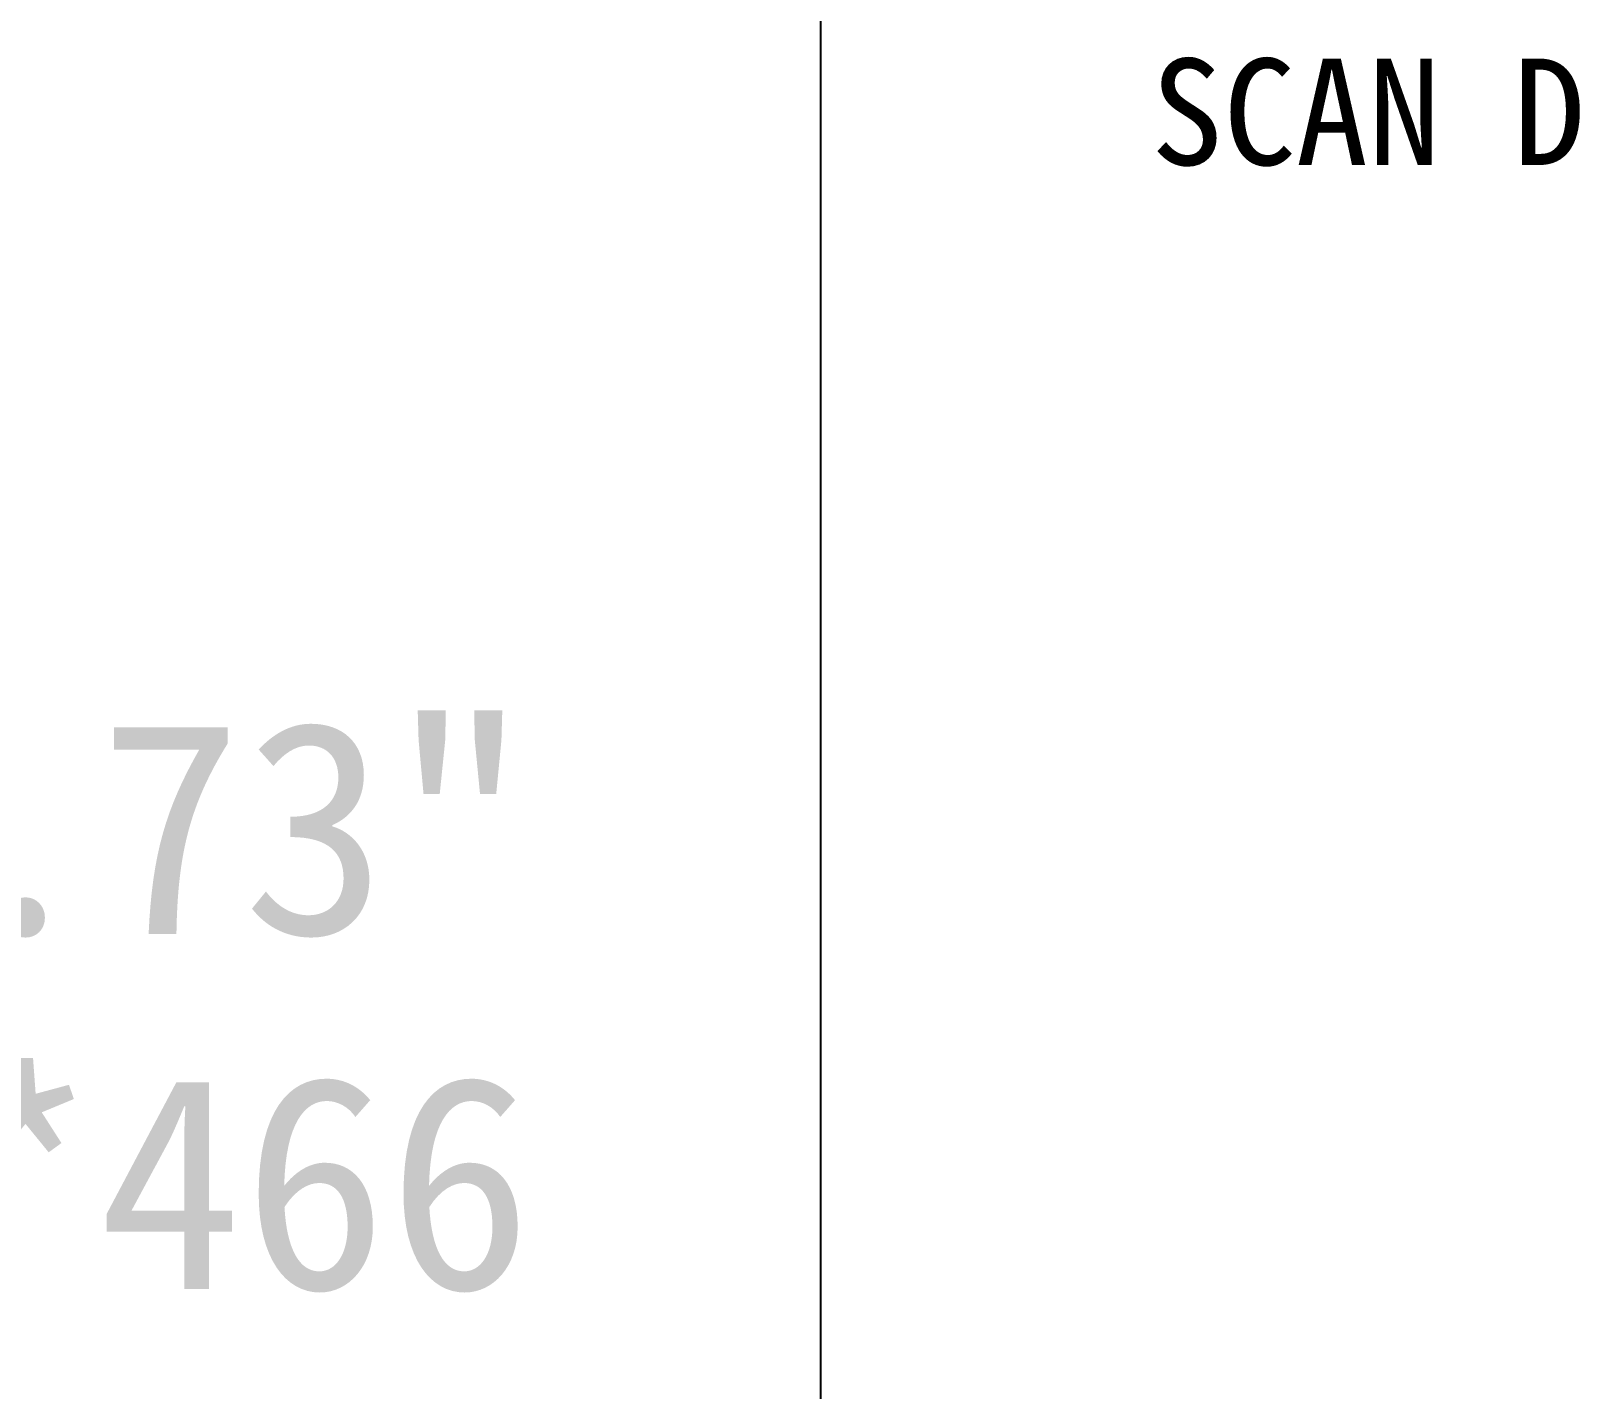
# Model space of a CAD drawing. Header units: inches. Extents: x 265 to 1423, y -753 to -394.
# Drawn here: x 691.8 to 706.28, y -629.29 to -616.53 of the extents above; entities that cross this region are included whole.
import ezdxf

# ---------------------------------------------------------------- set-up
doc = ezdxf.new("R2010")
doc.units = ezdxf.units.IN
doc.header["$LTSCALE"] = 0.909449
doc.header["$MEASUREMENT"] = 0
doc.header["$PDMODE"] = 3
doc.header["$PDSIZE"] = 0.3125
doc.layers.get('0').update_dxf_attribs({"linetype": 'CONTINUOUS'})
doc.layers.get('Defpoints').update_dxf_attribs({"linetype": 'CONTINUOUS'})
doc.layers.add('DIM（标注）', color=3, linetype='CONTINUOUS')
doc.styles.add('CCN-1', font='SimSun.ttf', dxfattribs={"width": 0.85})
doc.styles.add('宋', font='SimSun.ttf', dxfattribs={"height": 2})
doc.styles.add('宋体', font='SimSun.ttf', dxfattribs={"width": 0.8})
doc.dimstyles.new('DIM-CCN', dxfattribs={"dimscale": 0.9, "dimtxt": 1.7, "dimasz": 1.8, "dimexe": 1.5, "dimexo": 0.5, "dimgap": 0.3, "dimtad": 1, "dimzin": 0, "dimdsep": 46, "dimtxsty": 'CCN-1', "dimblk": 'OPEN30', "dimcen": 0.05, "dimclrd": 256, "dimclre": 256, "dimclrt": 256, "dimadec": 0, "dimazin": 0, "dimtfac": 1, "dimtofl": 0, "dimtmove": 0, "dimatfit": 3, "dimldrblk": 'OPEN30', "dimfxl": 1, "dimtolj": 1, "dimtzin": 0, "dimlwd": -1, "dimlwe": -1, "dimarcsym": 0})

# ---------------------------------------------------------------- blocks, each defined once
blk = doc.blocks.new('*D140')
at = {"layer": 'Defpoints', "color": 0, "transparency": 16777216}
for p in [(673.751, -607.911), (699.224, -607.911), (699.224, -651.669)]:
    blk.add_point(p, dxfattribs=at)
at = {"layer": 'DIM（标注）', "transparency": 16777216}
for p, q in [((698.774, -607.911), (672.851, -607.911)), ((673.751, -649.419), (673.751, -610.161)), ((698.774, -651.669), (672.851, -651.669))]:
    blk.add_line(p, q, dxfattribs=at)
for points in [[(673.376, -610.161), (674.126, -610.161), (673.751, -607.911)], [(673.376, -649.419), (674.126, -649.419), (673.751, -651.669)]]:
    blk.add_solid(points, dxfattribs=at)
at = {"layer": 'DIM（标注）', "transparency": 16777216, "insert": (672.111, -629.79), "char_height": 2.25, "attachment_point": 5, "rotation": 90, "style": '宋体'}
blk.add_mtext('\\A1;43.76（A/A）', dxfattribs=at)
blk = doc.blocks.new('_Open30')
at = {"color": 0, "linetype": 'ByBlock', "lineweight": -2}
for p, q in [((-1, 0.2679), (0, 0)), ((0, 0), (-1, -0.2679)), ((0, 0), (-1, 0))]:
    blk.add_line(p, q, dxfattribs=at)
blk = doc.blocks.new('*D141')
at = {"layer": 'Defpoints', "color": 0, "transparency": 16777216}
for p in [(663.451, -607.111), (692.615, -607.111), (695.794, -652.869)]:
    blk.add_point(p, dxfattribs=at)
at = {"layer": 'DIM（标注）', "transparency": 16777216}
for p, q in [((692.165, -607.111), (662.551, -607.111)), ((663.451, -650.619), (663.451, -609.361)), ((695.344, -652.869), (662.551, -652.869))]:
    blk.add_line(p, q, dxfattribs=at)
for points in [[(663.076, -609.361), (663.826, -609.361), (663.451, -607.111)], [(663.076, -650.619), (663.826, -650.619), (663.451, -652.869)]]:
    blk.add_solid(points, dxfattribs=at)
at = {"layer": 'DIM（标注）', "transparency": 16777216, "insert": (661.968, -629.99), "char_height": 2.25, "attachment_point": 5, "rotation": 90, "style": '宋体'}
blk.add_mtext('\\A1;ENCAP 45.76%%P0.15', dxfattribs=at)
blk = doc.blocks.new('*D142')
at = {"layer": 'Defpoints', "color": 0, "transparency": 16777216}
for p in [(657.988, -606.521), (694.972, -606.521), (695.794, -652.869)]:
    blk.add_point(p, dxfattribs=at)
at = {"layer": 'DIM（标注）', "transparency": 16777216}
for p, q in [((694.522, -606.521), (657.088, -606.521)), ((657.988, -650.619), (657.988, -608.771)), ((695.344, -652.869), (657.088, -652.869))]:
    blk.add_line(p, q, dxfattribs=at)
for points in [[(657.613, -608.771), (658.363, -608.771), (657.988, -606.521)], [(657.613, -650.619), (658.363, -650.619), (657.988, -652.869)]]:
    blk.add_solid(points, dxfattribs=at)
at = {"layer": 'DIM（标注）', "transparency": 16777216, "insert": (656.505, -629.695), "char_height": 2.25, "attachment_point": 5, "rotation": 90, "style": '宋体'}
blk.add_mtext('\\A1;*LTPS 46.35%%P0.15', dxfattribs=at)
blk = doc.blocks.new('*D143')
at = {"layer": 'Defpoints', "color": 0, "transparency": 16777216}
for p in [(668.462, -607.261), (692.653, -607.261), (694.225, -652.069)]:
    blk.add_point(p, dxfattribs=at)
at = {"layer": 'DIM（标注）', "transparency": 16777216}
for p, q in [((692.203, -607.261), (667.562, -607.261)), ((668.462, -649.819), (668.462, -609.511)), ((693.775, -652.069), (667.562, -652.069))]:
    blk.add_line(p, q, dxfattribs=at)
for points in [[(668.087, -609.511), (668.837, -609.511), (668.462, -607.261)], [(668.087, -649.819), (668.837, -649.819), (668.462, -652.069)]]:
    blk.add_solid(points, dxfattribs=at)
at = {"layer": 'DIM（标注）', "transparency": 16777216, "insert": (666.759, -625.423), "char_height": 2.25, "attachment_point": 5, "rotation": 90, "style": '宋体'}
blk.add_mtext('\\A1;44.81%%P0.15(POL)', dxfattribs=at)

msp = doc.modelspace()

# ---------------------------------------------------------------- linework, layer by layer
at = {"color": 1}
msp.add_line((699.225, -652.069), (699.225, -607.511), dxfattribs=at)
for radius in [22.779, 21.879]:
    msp.add_circle((699.225, -629.79), radius, dxfattribs=at)

# ---------------------------------------------------------------- texts
at = {"layer": 'DIM（标注）', "ltscale": 100, "style": '宋体'}
msp.add_text('SCAN DIRECTION', height=1, dxfattribs=at).set_placement((702.325, -617.787))
at = {"layer": 'DIM（标注）', "insert": (686.992, -623.011), "char_height": 2, "width": 198.45633, "attachment_point": 1, "style": '宋'}
msp.add_mtext('  1.73"\\P466*466', dxfattribs=at)

# ---------------------------------------------------------------- dimensions: what is measured, and where the dimension line sits
at = {"layer": 'DIM（标注）'}
for base, p1, p2, text, picture, middle in [((657.988, -606.521), (695.794, -652.869), (694.972, -606.521), '*LTPS <>%%P0.15', '*D142', (656.505, -629.695)), ((663.451, -607.111), (695.794, -652.869), (692.615, -607.111), 'ENCAP <>%%P0.15', '*D141', (661.968, -629.99)), ((673.751, -607.911), (699.224, -651.669), (699.224, -607.911), '<>（A/A）', '*D140', (672.111, -629.79))]:
    dim = msp.add_linear_dim(base=base, p1=p1, p2=p2, angle=270, text=text, dimstyle='DIM-CCN', override={"dimtxt": 2.5, "dimasz": 2.5, "dimexe": 1, "dimtxsty": '宋体', "dimsah": 1}, dxfattribs=at)
    dim.commit()
    dim.dimension.update_dxf_attribs({"geometry": picture, "text_midpoint": middle})
dim = msp.add_linear_dim(base=(668.462, -607.261), p1=(694.225, -652.069), p2=(692.653, -607.261), angle=270, text='<>%%P0.15(POL)', dimstyle='DIM-CCN', override={"dimtxt": 2.5, "dimasz": 2.5, "dimexe": 1, "dimtxsty": '宋体', "dimsah": 1}, dxfattribs=at)
dim.commit()
dim.dimension.update_dxf_attribs({"geometry": '*D143', "text_midpoint": (668.462, -625.423), "dimtype": 160})

doc.saveas('drawing.dxf')
